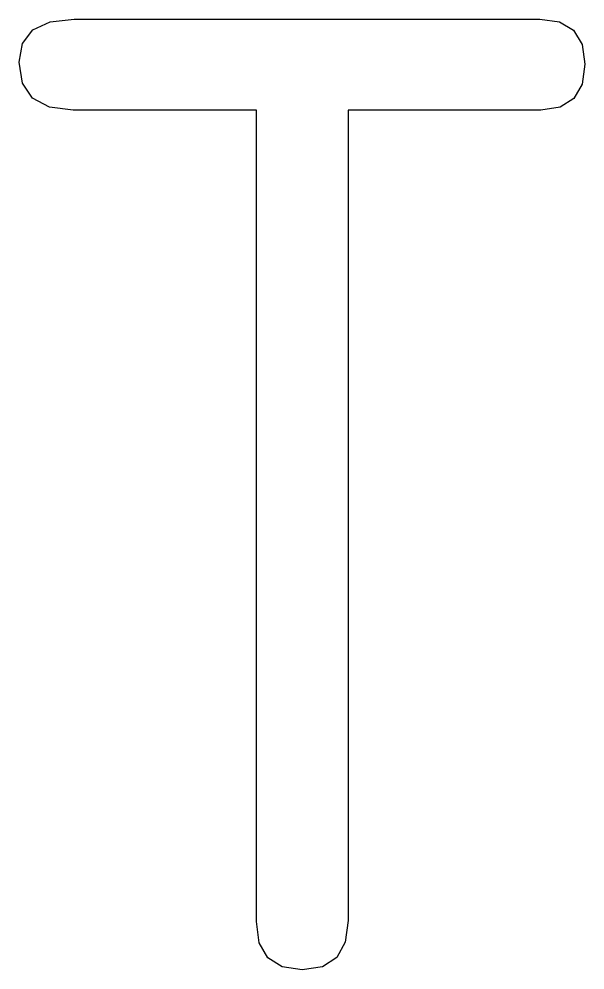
# Model space of a CAD drawing. Extents: x 0 to 2.97, y 0 to 5.
import ezdxf

# ---------------------------------------------------------------- set-up
doc = ezdxf.new("R2010")
doc.units = 0
doc.layers.add('Ebene_1', color=7, linetype='CONTINUOUS')

msp = doc.modelspace()

# ---------------------------------------------------------------- linework, layer by layer
at = {"layer": 'Ebene_1', "color": 7}
msp.add_lwpolyline([(0.000059, 4.77226), (0.018206, 4.871884), (0.072661, 4.943046), (0.163418, 4.985747), (0.290483, 4.999971), (0.901869, 4.999971), (1.513253, 4.999971), (2.124639, 4.999971), (2.736026, 4.999971), (2.839985, 4.985126), (2.914244, 4.940568), (2.958798, 4.86631), (2.973643, 4.762354), (2.959193, 4.656949), (2.915878, 4.581658), (2.843682, 4.536485), (2.74261, 4.521443), (2.48931, 4.521443), (2.23601, 4.521443), (1.98271, 4.521443), (1.72941, 4.521443), (1.72941, 3.45626), (1.72941, 2.39108), (1.72941, 1.325897), (1.72941, 0.260714), (1.714339, 0.146649), (1.669167, 0.065171), (1.593878, 0.016285), (1.488474, 0), (1.38307, 0.015889), (1.307778, 0.063537), (1.262606, 0.142951), (1.247535, 0.254133), (1.247535, 1.320964), (1.247535, 2.387798), (1.247535, 3.454629), (1.247535, 4.52146), (1.00661, 4.52146), (0.765686, 4.52146), (0.524764, 4.52146), (0.283839, 4.52146), (0.159664, 4.537123), (0.070968, 4.58415), (0.017752, 4.662534), (0, 4.772274)], dxfattribs=at)

doc.saveas('drawing.dxf')
